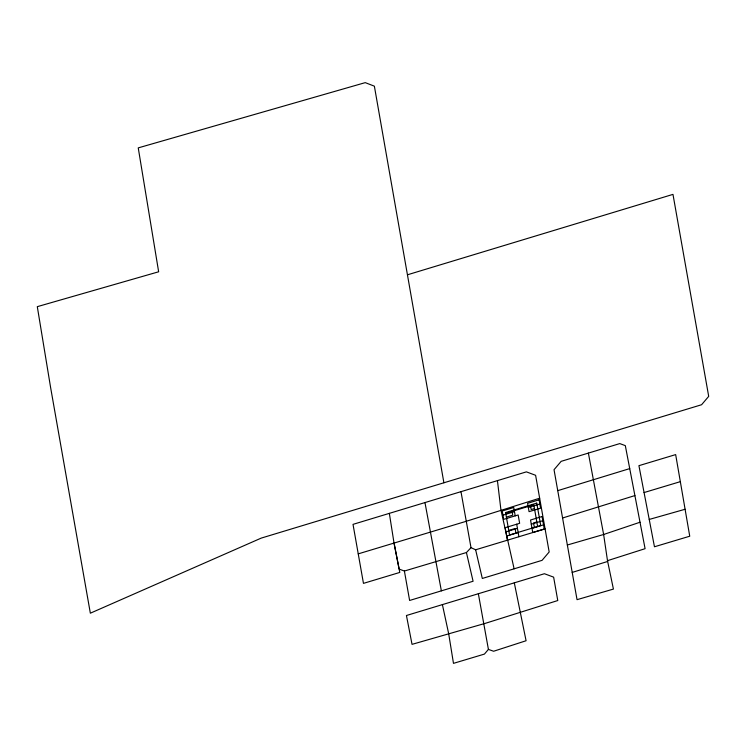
<?xml version="1.0" encoding="UTF-8"?>
<svg xmlns="http://www.w3.org/2000/svg" width="746" height="746" viewBox="0 0 746 746"><rect width="100%" height="100%" fill="white"/><g stroke="black" fill="none" stroke-linecap="round" stroke-linejoin="round"><path stroke-width="1.12" d="M478.354 593.732L488.416 649.402L484.415 654.093L453.475 663.362L448.7 633.83L442.397 604.614L544.421 573.721L553.635 577.152L557.766 600.539L485.618 623.246L412.034 644.357L406.439 615.506L442.397 604.614M466.436 552.534L471.006 547.667L460.972 491.67L526.396 471.864L535.609 475.295L549.168 551.984L542.062 560.349L482.308 578.458L475.64 549.783L471.006 547.667M640.012 522.237L603.635 534.49L567.352 545.009L577.04 599.672L613.417 589.079L607.496 560.675L603.635 534.49L588.38 453.092L619.777 443.59L625.316 445.623L645.085 548.683L607.496 560.675M634.902 495.577L562.587 517.994M572.21 572.415L607.664 561.458M629.717 468.6L557.747 490.654L567.352 545.009M358.239 553.868L465.914 521.389L539.666 498.207M407.717 274.715L672.976 194.38L708.7 396.368L701.594 404.733L261.221 538.108L90.35 613.193L50.579 387.351L37.3 306.662L158.646 271.786L138.243 147.885L365.242 82.638L374.371 86.163L443.898 482.783M460.972 491.67L353.017 524.363L363.461 583.372L399.791 572.434L394.009 542.92L389.347 513.369M588.38 453.092L561.16 461.336L554.036 469.71L557.747 490.654M505.723 513.276L533.791 504.762L537.624 526.48M502.953 515.169L514.488 511.672M528.317 507.485L539.843 503.998M506.394 517.09L512.754 515.16L512.073 511.346M534.462 508.585L531.199 509.574L530.518 505.76M508.753 530.443L515.113 528.522L515.915 533.064M536.822 521.948L533.558 522.937L534.36 527.469M505.909 531.87L517.435 528.373M531.273 524.196L542.799 520.708M506.646 536.038L518.172 532.551M532.01 528.373L543.536 524.876M404.397 571.035L466.418 552.544L473.085 581.255L409.619 600.465L404.397 571.035L399.147 569.105L394.009 542.92M475.64 549.783L545.084 528.83M644.068 492.556L680.333 481.655L675.662 454.603L638.921 465.672L654.466 546.771L689.742 536.215L680.333 481.655M649.234 519.44L685.098 509.266M488.416 649.402L493.619 651.249L526.079 640.739L514.302 582.84M497.433 480.638L500.93 509.947L514.115 568.816M441.362 590.851L424.968 502.58M515.225 515.85L513.742 507.504L502.217 510.991L503.69 519.347L518.162 514.964L519.636 523.31L505.173 527.692L507.383 540.216M516.698 524.205L518.908 536.728M539.106 499.82L527.581 503.317L529.054 511.663L540.589 508.175L539.106 499.82M536.756 503.112L505.592 512.549L509.555 534.985L540.719 525.548L536.756 503.112M542.062 516.53L530.537 520.018L532.747 532.541L544.272 529.054L542.062 516.53"/></g></svg>
